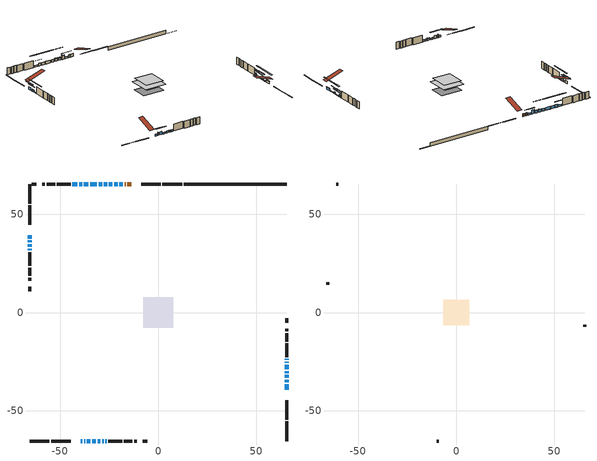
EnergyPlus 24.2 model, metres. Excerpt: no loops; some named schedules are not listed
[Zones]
conditioned space
 floor outside (Floor1 construction): -3.99,-3.99 -3.99,3.99 3.99,3.99 3.99,-3.99 z1.48
 floor adiabatic (AdiabaticFloorConstruction): -7.7,-7.7 -7.7,7.7 7.7,7.7 7.7,-7.7 z3.92
 floor foundation (Slab1 construction): -7.7,-5.41 -7.7,5.41 7.7,5.41 7.7,-5.41 z-0.96
 wall outside (RimJoist1 construction): 12.17,65.53 2.15,65.53 / -65.53,-65.53 -55.51,-65.53 / -65.53,65.53 -65.53,55.51 / 65.53,-65.53 65.53,-55.51 z1.48:1.78
 wall outside (RimJoist2 construction): 1.22,65.53 -8.61,65.53 / -54.58,-65.53 -44.75,-65.53 / -65.53,54.58 -65.53,44.75 / 65.53,-54.58 65.53,-44.75 z1.48:1.78
 wall outside (AdiabaticWallConstruction 1): -13.84,65.53 -15.75,65.53 / -16.68,65.53 -17.17,65.53 z1.48:3.51
 wall outside (AdiabaticWallConstruction): -39.51,-65.53 -38.66,-65.53 / -28.59,-65.53 -27.92,-65.53 / -26.99,-65.53 -26.32,-65.53 z1.48:2.7; -18.1,65.53 -19.83,65.53 / -41.19,65.53 -43.78,65.53 z1.48:2.65; -20.75,65.53 -22.43,65.53 z1.48:4.02; -23.36,65.53 -25.14,65.53 z1.48:3.11; -26.06,65.53 -27.74,65.53 / -65.53,39.51 -65.53,37.73 / -28.67,65.53 -30.4,65.53 / -31.32,65.53 -34.78,65.53 / -35.7,65.53 -37.91,65.53 / -38.84,65.53 -40.26,65.53 z1.48:3.26; -37.74,-65.53 -37.3,-65.53 z1.48:3.79; -36.38,-65.53 -34.6,-65.53 z1.48:3.51; -65.53,36.8 -65.53,35.84 z1.48:2.45; 65.53,-39.51 65.53,-36.61 / -65.53,34.91 -65.53,33.46 / 65.53,-25.67 65.53,-25.11 / 65.53,-24.19 65.53,-23.63 z1.48:2.93; -33.67,-65.53 -31.89,-65.53 z1.48:2.19; -30.96,-65.53 -29.51,-65.53 z1.48:2.62; 65.53,-35.69 65.53,-34.24 / 65.53,-33.31 65.53,-31.86 z1.48:2.12; -65.53,32.53 -65.53,31.67 z1.48:1.94; 65.53,-30.93 65.53,-29.99 z1.48:2.95; 65.53,-29.06 65.53,-26.6 z1.48:1.71
 wall outside (Wall1 construction): -44.71,65.53 -51.67,65.53 / -25.39,-65.53 -18.43,-65.53 / -65.53,30.74 -65.53,23.78 / 65.53,-22.7 65.53,-15.74 z1.48:6.36
 wall outside (Wall2 construction): -52.6,65.53 -56.83,65.53 / -17.5,-65.53 -13.27,-65.53 / -65.53,22.85 -65.53,18.61 / 65.53,-14.81 65.53,-10.57 z1.48:6.36
 wall outside (Wall3 construction): -57.76,65.53 -59.14,65.53 / -12.34,-65.53 -10.96,-65.53 / -65.53,17.68 -65.53,16.31 / 65.53,-9.64 65.53,-8.27 z1.48:6.36
 wall outside (Wall5 construction): -62.19,65.53 -64.6,65.53 / -7.91,-65.53 -5.5,-65.53 / -65.53,13.25 -65.53,10.85 / 65.53,-5.21 65.53,-2.81 z1.48:6.36
 wall foundation (FoundationWall1 construction): 13.1,65.53,-0.96 13.1,65.53,1.48 57.46,65.53,1.48 57.46,65.53,-0.86 65.53,65.53,-0.86 65.53,65.53,-0.96
 window (WindowConstruction 17): -39.51,-65.53 -38.67,-65.53 z1.48:2.7
 window (WindowConstruction 5): -18.1,65.53 -19.82,65.53 z1.48:2.65
 window (WindowConstruction 6): -20.75,65.53 -22.43,65.53 z1.48:4.02
 window (WindowConstruction 7): -23.36,65.53 -25.14,65.53 z1.48:3.1
 window (WindowConstruction 8): -26.06,65.53 -27.74,65.53 z1.48:3.26
 window (WindowConstruction 9): -37.74,-65.53 -37.3,-65.53 z1.48:3.79
 window (WindowConstruction 10): -36.37,-65.53 -34.6,-65.53 z1.48:3.51
 window (WindowConstruction 11): -65.53,39.51 -65.53,37.73 z1.48:3.26
 window (WindowConstruction 12): -65.53,36.8 -65.53,35.84 z1.48:2.45
 window (WindowConstruction 13): 65.53,-39.51 65.53,-36.61 z1.48:2.93
 window (WindowConstruction 14): -33.67,-65.53 -31.89,-65.53 z1.48:2.19
 window (WindowConstruction 15): -30.96,-65.53 -29.52,-65.53 z1.48:2.62
 window (WindowConstruction 16): -65.53,34.91 -65.53,33.46 z1.48:2.93
 window (WindowConstruction 26): -28.59,-65.53 -27.92,-65.53 z1.48:2.7
 window (WindowConstruction 19): 65.53,-35.69 65.53,-34.24 z1.48:2.11
 window (WindowConstruction 20): 65.53,-33.31 65.53,-31.86 z1.48:2.11
 window (WindowConstruction 18): -26.99,-65.53 -26.32,-65.53 z1.48:2.7
 window (WindowConstruction 21): -28.67,65.53 -30.4,65.53 z1.48:3.26
 window (WindowConstruction 22): -31.32,65.53 -34.77,65.53 z1.48:3.26
 window (WindowConstruction 23): -35.7,65.53 -37.91,65.53 z1.48:3.26
 window (WindowConstruction 24): -38.84,65.53 -40.26,65.53 z1.48:3.26
 window (WindowConstruction 25): -65.53,32.53 -65.53,31.67 z1.48:1.94
 window (WindowConstruction): 65.53,-30.93 65.53,-29.99 z1.48:2.95
 window (WindowConstruction 1): 65.53,-29.06 65.53,-26.6 z1.48:1.71
 window (WindowConstruction 2): 65.53,-25.67 65.53,-25.11 z1.48:2.93
 window (WindowConstruction 3): 65.53,-24.19 65.53,-23.63 z1.48:2.93
 window (WindowConstruction 4): -41.19,65.53 -43.78,65.53 z1.48:2.65
 door (Door): -13.84,65.53 -15.75,65.53 z1.48:3.51
 door (Door 1): -16.68,65.53 -17.17,65.53 z1.48:3.51
 ceiling adiabatic (AdiabaticFloorConstruction): 7.7,-7.7 7.7,7.7 -7.7,7.7 -7.7,-7.7 z3.92
attic - vented
 floor to conditioned space (Floor2 construction Reversed): -6.58,-6.58 -6.58,6.58 6.58,6.58 6.58,-6.58 z6.36
 wall outside (Wall4 construction): -60.07,65.53 -61.26,65.53 / -10.03,-65.53 -8.84,-65.53 / -65.53,15.38 -65.53,14.18 / 65.53,-7.34 65.53,-6.14 z1.48:6.36
 roof outside (Roof1 construction): -12.92,65.53,6.36 -12.92,52.71,10.63 -9.54,52.71,10.63 -9.54,65.53,6.36; -40.44,-65.53,6.36 -40.44,-52.71,10.63 -43.82,-52.71,10.63 -43.82,-65.53,6.36; -65.53,40.44,6.36 -52.71,40.44,10.63 -52.71,43.82,10.63 -65.53,43.82,6.36; 65.53,-40.44,6.36 52.71,-40.44,10.63 52.71,-43.82,10.63 65.53,-43.82,6.36
shading: -22.77,65.53 -15.16,65.53 -15.16,65.94 -22.77,65.94 z5.59; -22.63,65.53 -20.55,65.53 -20.55,65.94 -22.63,65.94 z4.22; -25.34,65.53 -23.16,65.53 -23.16,65.94 -25.34,65.94 z3.31; -27.94,65.53 -25.86,65.53 -25.86,65.94 -27.94,65.94 z3.46; -34.36,-65.53 -40.68,-65.53 -40.68,-65.94 -34.36,-65.94 z6.73; -31.66,-65.53 -39.32,-65.53 -39.32,-65.94 -31.66,-65.94 z6.45; -65.53,34.79 -65.53,42.45 -65.94,42.45 -65.94,34.79 z6.2; -65.53,32.9 -65.53,39.74 -65.94,39.74 -65.94,32.9 z5.39; 65.53,-36.41 65.53,-39.71 65.94,-39.71 65.94,-36.41 z3.13; -31.69,-65.53 -33.87,-65.53 -33.87,-65.94 -31.69,-65.94 z2.39; -29.31,-65.53 -31.16,-65.53 -31.16,-65.94 -29.31,-65.94 z2.82; -65.53,33.26 -65.53,35.11 -65.94,35.11 -65.94,33.26 z3.13; 65.53,-27.64 65.53,-42.28 65.94,-42.28 65.94,-27.64 z8.71; 65.53,-25.26 65.53,-39.91 65.94,-39.91 65.94,-25.26 z8.71; -36.99,65.53 -22.07,65.53 -22.07,65.94 -36.99,65.94 z9.86; -41.37,65.53 -24.73,65.53 -24.73,65.94 -41.37,65.94 z9.86; -44.51,65.53 -29.1,65.53 -29.1,65.94 -44.51,65.94 z9.86; -46.86,65.53 -32.24,65.53 -32.24,65.94 -46.86,65.94 z9.86; -65.53,25.07 -65.53,39.13 -65.94,39.13 -65.94,25.07 z8.54; 65.53,-27.05 65.53,-33.87 65.94,-33.87 65.94,-27.05 z5.89; 65.53,-23.66 65.53,-32 65.94,-32 65.94,-23.66 z4.65; 65.53,-22.17 65.53,-28.61 65.94,-28.61 65.94,-22.17 z5.87; 65.53,-23.43 65.53,-24.39 65.94,-24.39 65.94,-23.43 z3.13; -46.72,65.53 -38.25,65.53 -38.25,65.94 -46.72,65.94 z5.59
[Building]
Building 1: Terrain=Suburbs
[Site:Location]
Edmonton Intl AP_AB: Latitude {deg}=53.31; Longitude {deg}=-113.58; Time Zone {hr}=-7; Elevation {m}=723; Keep Site Location Information=Yes
[Site:GroundTemperature:Shallow]
-1.56185, -3.61833, -3.78302, -2.80711, 1.11059, 5.01004, 8.39065, 10.5322, 10.7141, 8.97234, 5.67794, 1.89811
[Site:WaterMainsTemperature]
Calculation Method=Schedule; Temperature Schedule=mains temperature schedule
[Material] Roughness=Rough; Thermal Absorptance=0.9
Name | Thickness {m} | Conductivity {W/m-K} | Density {kg/m3} | Specific Heat {J/kg-K} | Solar Absorptance | Visible Absorptance
asphalt or fiberglass shingles | 0.00635 | 0.162714 | 1121.4 | 1465.45 | 0.4 | 0.4
ceiling loosefill ins | 0.169333 | 0.0480833 | 16.02 | 1046.75 | 0.7 | 0.7
ceiling stud and cavity | 0.1397 | 0.0929007 | 65.682 | 1177.47 | 0.7 | 0.7
concrete 4.0 in. | 0.1016 | 1.803125 | 2242.8 | 837.4 | 0.7 | 0.7
concrete 8.0 in. | 0.2032 | 1.803125 | 2242.8 | 837.4 | 0.7 | 0.7
door material | 0.04445 | 0.053851 | 512.64 | 1214.23 | 0.7 | 0.7
floor covering | 0.0127 | 0.0433444 | 54.468 | 1339.84 | 0.6 | 0.6
floor rigid ins | 0.103632 | 0.029427 | 32.04 | 1214.23 | 0.7 | 0.7
floor rigid ins 1; wall rigid ins 1 | 0.512978 | 0.029427 | 32.04 | 1214.23 | 0.7 | 0.7
floor stud and cavity | 0.1397 | 0.291471 | 92.3553 | 1139.71 | 0.7 | 0.7
floor stud and cavity 1 | 0.1397 | 1.75129 | 37.0049 | 1207.88 | 0.7 | 0.7
furniture material conditioned space 1 | 0.1524 | 0.115458 | 640.8 | 1214.23 | 0.6 | 0.6
gypsum board | 0.0127 | 0.160291 | 801 | 837.4 | 0.6 | 0.6
osb sheathing 0.5 in. | 0.0127 | 0.115458 | 512.64 | 1214.23 | 0.7 | 0.7
osb sheathing 0.75 in. | 0.01905 | 0.115458 | 512.64 | 1214.23 | 0.7 | 0.7
osb sheathing 2.0 in. | 0.0508 | 0.115458 | 512.64 | 1214.23 | 0.7 | 0.7
rim joist rigid ins; wall rigid ins | 0.051816 | 0.029427 | 32.04 | 1214.23 | 0.7 | 0.7
rim joist stud and cavity | 0.0508 | 0.0451784 | 125.044 | 1163.47 | 0.6 | 0.6
rim joist stud and cavity 1 | 0.0508 | 0.0413573 | 125.044 | 1163.47 | 0.6 | 0.6
wall stud and cavity | 0.1397 | 0.199848 | 139.0536 | 1170.24 | 0.7 | 0.7
wall stud and cavity 1 | 0.1397 | 0.214432 | 139.0536 | 1170.24 | 0.7 | 0.7
wall stud and cavity 2 | 0.1397 | 0.273587 | 139.0536 | 1170.24 | 0.7 | 0.7
wall stud and cavity 3 | 0.0889 | 6.1454 | 50.32683 | 1063.81 | 0.6 | 0.6
wall stud and cavity 4 | 0.1397 | 0.327206 | 139.0536 | 1170.24 | 0.7 | 0.7
wall stud and cavity 5 | 0.0889 | 0.380278 | 52.3479 | 1209.89 | 0.7 | 0.7
wall stud and cavity 6 | 0.0889 | 0.391764 | 83.0341 | 1211.67 | 0.7 | 0.7
wood siding | 0.0254 | 0.102417 | 544.68 | 1172.36 | 0.4 | 0.4
wood siding 1 | 0.00254 | 0.102417 | 544.68 | 1172.36 | 0.4 | 0.4
wood siding 2; wood siding 3; wood siding 4 | 0.0254 | 0.102417 | 544.68 | 1172.36 | 0.7 | 0.7
[WindowMaterial:SimpleGlazingSystem]
Name | U-Factor {W/m2-K} | Solar Heat Gain Coefficient
WindowMaterial | 2.45233 | 0.62
WindowMaterial 1 | 2.73509 | 0.26
WindowMaterial 10 | 2.13833 | 0.61
WindowMaterial 11 | 2.33195 | 0.53
WindowMaterial 12 | 2.407472 | 0.64
WindowMaterial 13 | 2.48299 | 0.61
WindowMaterial 14 | 2.430184 | 0.63
WindowMaterial 15 | 2.19398 | 0.58
WindowMaterial 16 | 3.33639 | 0.51
WindowMaterial 17 | 3.31141 | 0.61
WindowMaterial 18 | 2.48867 | 0.27
WindowMaterial 19 | 2.455735 | 0.48
WindowMaterial 2 | 2.42678 | 0.49
WindowMaterial 20 | 2.2695 | 0.55
WindowMaterial 21 | 2.45119 | 0.62
WindowMaterial 22 | 2.11449 | 0.62
WindowMaterial 23 | 2.32457 | 0.53
WindowMaterial 24 | 2.654465 | 0.39
WindowMaterial 3 | 2.32287 | 0.53
WindowMaterial 4 | 2.48299 | 0.6
WindowMaterial 5 | 2.24735 | 0.57
WindowMaterial 6 | 2.38135 | 0.65
WindowMaterial 7 | 2.455735 | 0.62
WindowMaterial 8 | 2.5903 | 0.56
WindowMaterial 9 | 2.36545 | 0.65
[Construction]
AdiabaticFloorConstruction: floor stud and cavity 1, floor rigid ins 1, osb sheathing 0.75 in., floor covering
AdiabaticWallConstruction: wood siding 3, wall rigid ins 1, wall stud and cavity 5, gypsum board
AdiabaticWallConstruction 1: wood siding 4, wall rigid ins 1, wall stud and cavity 5, gypsum board
Door; Door 1: door material
Floor1 construction: floor stud and cavity, floor rigid ins, osb sheathing 0.75 in., floor covering
Floor2 construction Reversed: gypsum board, ceiling stud and cavity, ceiling loosefill ins
FoundationWall1 construction: concrete 8.0 in.
furniture construction conditioned space 1: furniture material conditioned space 1
PartitionWallConstruction: gypsum board, wall stud and cavity 6, gypsum board
RimJoist1 construction: wood siding 2, osb sheathing 2.0 in., rim joist stud and cavity
RimJoist2 construction: wood siding 2, rim joist rigid ins, osb sheathing 2.0 in., rim joist stud and cavity 1
Roof1 construction: asphalt or fiberglass shingles
Slab1 construction: concrete 4.0 in.
Wall1 construction: wood siding, wall rigid ins, osb sheathing 0.5 in., wall stud and cavity, gypsum board
Wall2 construction: wood siding, wall rigid ins, osb sheathing 0.5 in., wall stud and cavity 1, gypsum board
Wall3 construction: wood siding, wall rigid ins, osb sheathing 0.5 in., wall stud and cavity 2, gypsum board
Wall4 construction: wood siding 1, wall stud and cavity 3
Wall5 construction: wood siding, wall rigid ins, osb sheathing 0.5 in., wall stud and cavity 4, gypsum board
WindowConstruction: WindowMaterial
WindowConstruction 1: WindowMaterial 1
WindowConstruction 10: WindowMaterial 9
WindowConstruction 11: WindowMaterial 10
WindowConstruction 12: WindowMaterial 11
WindowConstruction 13: WindowMaterial 12
WindowConstruction 14: WindowMaterial 13
WindowConstruction 15: WindowMaterial 14
WindowConstruction 16: WindowMaterial 15
WindowConstruction 17: WindowMaterial 16
WindowConstruction 18; WindowConstruction 26: WindowMaterial 17
WindowConstruction 19: WindowMaterial 18
WindowConstruction 2; WindowConstruction 3: WindowMaterial 2
WindowConstruction 20: WindowMaterial 19
WindowConstruction 21: WindowMaterial 20
WindowConstruction 22: WindowMaterial 21
WindowConstruction 23: WindowMaterial 22
WindowConstruction 24: WindowMaterial 23
WindowConstruction 25: WindowMaterial 24
WindowConstruction 4: WindowMaterial 3
WindowConstruction 5: WindowMaterial 4
WindowConstruction 6: WindowMaterial 5
WindowConstruction 7: WindowMaterial 6
WindowConstruction 8: WindowMaterial 7
WindowConstruction 9: WindowMaterial 8
[Zone] Multiplier=1; Part of Total Floor Area=Yes
Name | Volume {m3}
attic - vented | 120.198
conditioned space | 1327.3
[Space]
Name | Zone | Volume {m3}
attic - vented 1 | attic - vented | 120.198
conditioned space 1 | conditioned space | 1327.3
[ZoneInfiltration:EffectiveLeakageArea]
infil attic - vented 1: Zone or Space=attic - vented 1; Schedule=Always On Discrete; Effective Air Leakage Area {cm2}=6026.44; Stack Coefficient=0.000636299; Wind Coefficient=1.70432e-05
[ZoneMixing]
whole house fan mix: Zone or Space=attic - vented; Schedule=Always On Continuous; Design Flow Rate Calculation Method=Flow/Zone; Design Flow Rate {m3/s}=0; Source Zone or Space=conditioned space
[SurfaceProperty:ExposedFoundationPerimeter]
Slab1: Exposed Perimeter Calculation Method=TotalExposedPerimeter; Total Exposed Perimeter {m}=52.425
[InternalMass] Zone or ZoneList=conditioned space; Space or SpaceList=conditioned space 1
Name | Construction | Surface Area {m2}
furniture mass conditioned space 1 | furniture construction conditioned space 1 | 186.908
partition wall mass | PartitionWallConstruction | 467.27
[Lights]
interior lighting: Zone or ZoneList or Space or SpaceList=conditioned space 1; Schedule=interior lighting schedule; Design Level Calculation Method=LightingLevel; Lighting Level {W}=343.2; Return Air Fraction=0; Fraction Radiant=0.6; Fraction Visible=0.2; Fraction Replaceable=1
[People]
occupants: Zone or ZoneList or Space or SpaceList=conditioned space 1; Number of People Schedule=occupants schedule; Number of People Calculation Method=People; Number of People=3; Fraction Radiant=0.314171; Sensible Heat Fraction=0.56303; Activity Level Schedule=occupants activity schedule; Carbon Dioxide Generation Rate {m3/s-W}=0; Enable ASHRAE 55 Comfort Warnings=No; Mean Radiant Temperature Calculation Type=EnclosureAveraged
[ElectricEquipment] Zone or ZoneList or Space or SpaceList=conditioned space 1; Design Level Calculation Method=EquipmentLevel
Name | Schedule | Design Level {W} | Fraction Latent | Fraction Radiant | Fraction Lost
clothes dryer | clothes dryer schedule | 140.772 | 0.015 | 0.081 | 0.85
clothes washer | clothes washer schedule | 32.1985 | 0.03 | 0.162 | 0.7
cooking range | cooking range schedule | 215.147 | 0.08 | 0.432 | 0.2
dishwasher | dishwasher schedule | 66.8632 | 0.3 | 0.18 | 0.4
fridge | fridge schedule | 72.9452 | 0 | 0.6 | 0
mech vent bath fan 0 | mech vent bath fan 0 schedule | 50.2 | 0 | 0 | 1
mech vent bath fan 1 | mech vent bath fan 1 schedule | 50.2 | 0 | 0 | 1
mech vent house fan | mech vent house fan schedule | 0 | 0 | 0 | 1
mech vent house fan cfis | mech vent house fan cfis schedule | 0 | 0 | 0 | 0
mech vent range fan 0 | mech vent range fan 0 schedule | 57 | 0 | 0 | 1
misc plug loads | misc plug loads schedule | 494.7 | 0.045 | 0.513 | 0.1
whole house fan | Always On Discrete | 0 | 0 | 0 | 1
[OtherEquipment] Zone or ZoneList or Space or SpaceList=conditioned space 1; Design Level Calculation Method=EquipmentLevel
Name | Fuel Type | Schedule | Design Level {W} | Fraction Latent | Fraction Radiant | Fraction Lost
clothes dryer 1 | Electricity | clothes dryer schedule | 0 | 0.015 | 0.081 | 0.85
cooking range 1 | Electricity | cooking range schedule | 0 | 0.08 | 0.432 | 0.2
general water use latent | None | general water use schedule | 62.594 | 1 | 0 | 0
general water use sensible | None | general water use schedule | -61.6891 | 0 | 0.6 | 0
mech vent house fan latent load | None | Always On Discrete | 0 | 1 | 0 | 0
mech vent house fan sensible load | None | Always On Discrete | 0 | 0 | 0 | 0
water heater energy adjustment1 | NaturalGas | Always On Discrete | 0.01 | 0 | 0 | 1
[ZoneInfiltration:DesignFlowRate] Zone or ZoneList or Space or SpaceList=conditioned space 1; Schedule=Always On Discrete; Design Flow Rate Calculation Method=Flow/Zone; Design Flow Rate {m3/s}=0
infil flow; natural vent flow; whole house fan flow
[Foundation:Kiva]
Foundation Kiva 1: Initial Indoor Air Temperature {C}=18; Wall Height Above Grade {m}=1.47999; Wall Depth Below Slab {m}=0.2032
[Foundation:Kiva:Settings]
Soil Conductivity {W/m-K}=0.849921; Soil Density {kg/m3}=1842.3; Soil Specific Heat {J/kg-K}=418.7; Ground Solar Absorptivity=0.9; Ground Thermal Absorptivity=0.9; Ground Surface Roughness {m}=0.03; Far-Field Width {m}=40; Deep-Ground Boundary Condition=ZeroFlux; Deep-Ground Depth {m}=40; Minimum Cell Dimension {m}=0.2; Maximum Cell Growth Coefficient=3; Simulation Timestep=Timestep
[Exterior:Lights]
exterior lighting: Schedule=exterior lighting schedule; Design Level {W}=75.6
[Schedule:Constant]
Name | Hourly Value
Always On Continuous; mech vent house fan schedule; mech vent house fan cfis schedule; Always On Discrete | 1
occupants activity schedule | 117.228
fridge schedule | 0
[Schedule:Week:Daily]
interior lighting schedule Week Rule - Jan1-Jan27: interior lighting schedule day, interior lighting schedule day, interior lighting schedule day, interior lighting schedule day, interior lighting schedule day, interior lighting schedule day, interior lighting schedule day, interior lighting schedule default day, interior lighting schedule default day, interior lighting schedule default day, interior lighting schedule default day, interior lighting schedule default day
interior lighting schedule Week Rule - Jan28-Feb3: interior lighting schedule day, interior lighting schedule day, interior lighting schedule day, interior lighting schedule day, interior lighting schedule day 1, interior lighting schedule day 1, interior lighting schedule day 1, interior lighting schedule default day, interior lighting schedule default day, interior lighting schedule default day, interior lighting schedule default day, interior lighting schedule default day
interior lighting schedule Week Rule - Feb4-Feb24: interior lighting schedule day 1, interior lighting schedule day 1, interior lighting schedule day 1, interior lighting schedule day 1, interior lighting schedule day 1, interior lighting schedule day 1, interior lighting schedule day 1, interior lighting schedule default day, interior lighting schedule default day, interior lighting schedule default day, interior lighting schedule default day, interior lighting schedule default day
interior lighting schedule Week Rule - Feb25-Mar3: interior lighting schedule day 1, interior lighting schedule day 1, interior lighting schedule day 1, interior lighting schedule day 1, interior lighting schedule day 2, interior lighting schedule day 2, interior lighting schedule day 2, interior lighting schedule default day, interior lighting schedule default day, interior lighting schedule default day, interior lighting schedule default day, interior lighting schedule default day
interior lighting schedule Week Rule - Mar4-Mar31: interior lighting schedule day 2, interior lighting schedule day 2, interior lighting schedule day 2, interior lighting schedule day 2, interior lighting schedule day 2, interior lighting schedule day 2, interior lighting schedule day 2, interior lighting schedule default day, interior lighting schedule default day, interior lighting schedule default day, interior lighting schedule default day, interior lighting schedule default day
interior lighting schedule Week Rule - Apr1-Apr28: interior lighting schedule day 3, interior lighting schedule day 3, interior lighting schedule day 3, interior lighting schedule day 3, interior lighting schedule day 3, interior lighting schedule day 3, interior lighting schedule day 3, interior lighting schedule default day, interior lighting schedule default day, interior lighting schedule default day, interior lighting schedule default day, interior lighting schedule default day
interior lighting schedule Week Rule - Apr29-May5: interior lighting schedule day 3, interior lighting schedule day 3, interior lighting schedule day 4, interior lighting schedule day 4, interior lighting schedule day 4, interior lighting schedule day 4, interior lighting schedule day 4, interior lighting schedule default day, interior lighting schedule default day, interior lighting schedule default day, interior lighting schedule default day, interior lighting schedule default day
interior lighting schedule Week Rule - May6-May26: interior lighting schedule day 4, interior lighting schedule day 4, interior lighting schedule day 4, interior lighting schedule day 4, interior lighting schedule day 4, interior lighting schedule day 4, interior lighting schedule day 4, interior lighting schedule default day, interior lighting schedule default day, interior lighting schedule default day, interior lighting schedule default day, interior lighting schedule default day
interior lighting schedule Week Rule - May27-Jun2: interior lighting schedule day 4, interior lighting schedule day 4, interior lighting schedule day 4, interior lighting schedule day 4, interior lighting schedule day 4, interior lighting schedule day 5, interior lighting schedule day 5, interior lighting schedule default day, interior lighting schedule default day, interior lighting schedule default day, interior lighting schedule default day, interior lighting schedule default day
interior lighting schedule Week Rule - Jun3-Jun30: interior lighting schedule day 5, interior lighting schedule day 5, interior lighting schedule day 5, interior lighting schedule day 5, interior lighting schedule day 5, interior lighting schedule day 5, interior lighting schedule day 5, interior lighting schedule default day, interior lighting schedule default day, interior lighting schedule default day, interior lighting schedule default day, interior lighting schedule default day
interior lighting schedule Week Rule - Jul1-Jul28: interior lighting schedule day 6, interior lighting schedule day 6, interior lighting schedule day 6, interior lighting schedule day 6, interior lighting schedule day 6, interior lighting schedule day 6, interior lighting schedule day 6, interior lighting schedule default day, interior lighting schedule default day, interior lighting schedule default day, interior lighting schedule default day, interior lighting schedule default day
interior lighting schedule Week Rule - Jul29-Aug4: interior lighting schedule day 6, interior lighting schedule day 6, interior lighting schedule day 6, interior lighting schedule day 7, interior lighting schedule day 7, interior lighting schedule day 7, interior lighting schedule day 7, interior lighting schedule default day, interior lighting schedule default day, interior lighting schedule default day, interior lighting schedule default day, interior lighting schedule default day
interior lighting schedule Week Rule - Aug5-Aug25: interior lighting schedule day 7, interior lighting schedule day 7, interior lighting schedule day 7, interior lighting schedule day 7, interior lighting schedule day 7, interior lighting schedule day 7, interior lighting schedule day 7, interior lighting schedule default day, interior lighting schedule default day, interior lighting schedule default day, interior lighting schedule default day, interior lighting schedule default day
interior lighting schedule Week Rule - Aug26-Sep1: interior lighting schedule day 7, interior lighting schedule day 7, interior lighting schedule day 7, interior lighting schedule day 7, interior lighting schedule day 7, interior lighting schedule day 7, interior lighting schedule day 8, interior lighting schedule default day, interior lighting schedule default day, interior lighting schedule default day, interior lighting schedule default day, interior lighting schedule default day
interior lighting schedule Week Rule - Sep2-Sep29: interior lighting schedule day 8, interior lighting schedule day 8, interior lighting schedule day 8, interior lighting schedule day 8, interior lighting schedule day 8, interior lighting schedule day 8, interior lighting schedule day 8, interior lighting schedule default day, interior lighting schedule default day, interior lighting schedule default day, interior lighting schedule default day, interior lighting schedule default day
interior lighting schedule Week Rule - Sep30-Oct6: interior lighting schedule day 8, interior lighting schedule day 9, interior lighting schedule day 9, interior lighting schedule day 9, interior lighting schedule day 9, interior lighting schedule day 9, interior lighting schedule day 9, interior lighting schedule default day, interior lighting schedule default day, interior lighting schedule default day, interior lighting schedule default day, interior lighting schedule default day
interior lighting schedule Week Rule - Oct7-Oct27: interior lighting schedule day 9, interior lighting schedule day 9, interior lighting schedule day 9, interior lighting schedule day 9, interior lighting schedule day 9, interior lighting schedule day 9, interior lighting schedule day 9, interior lighting schedule default day, interior lighting schedule default day, interior lighting schedule default day, interior lighting schedule default day, interior lighting schedule default day
interior lighting schedule Week Rule - Oct28-Nov3: interior lighting schedule day 9, interior lighting schedule day 9, interior lighting schedule day 9, interior lighting schedule day 9, interior lighting schedule day 10, interior lighting schedule day 10, interior lighting schedule day 10, interior lighting schedule default day, interior lighting schedule default day, interior lighting schedule default day, interior lighting schedule default day, interior lighting schedule default day
interior lighting schedule Week Rule - Nov4-Nov24: interior lighting schedule day 10, interior lighting schedule day 10, interior lighting schedule day 10, interior lighting schedule day 10, interior lighting schedule day 10, interior lighting schedule day 10, interior lighting schedule day 10, interior lighting schedule default day, interior lighting schedule default day, interior lighting schedule default day, interior lighting schedule default day, interior lighting schedule default day
interior lighting schedule Week Rule - Nov25-Dec1: interior lighting schedule day 10, interior lighting schedule day 10, interior lighting schedule day 10, interior lighting schedule day 10, interior lighting schedule day 10, interior lighting schedule day 10, interior lighting schedule day 11, interior lighting schedule default day, interior lighting schedule default day, interior lighting schedule default day, interior lighting schedule default day, interior lighting schedule default day
interior lighting schedule Week Rule - Dec2-Dec31: interior lighting schedule day 11, interior lighting schedule day 11, interior lighting schedule day 11, interior lighting schedule day 11, interior lighting schedule day 11, interior lighting schedule day 11, interior lighting schedule day 11, interior lighting schedule default day, interior lighting schedule default day, interior lighting schedule default day, interior lighting schedule default day, interior lighting schedule default day
occupants schedule Week Rule - Jan1-Dec31: occupants schedule day, occupants schedule day, occupants schedule day, occupants schedule day, occupants schedule day, occupants schedule day, occupants schedule day, occupants schedule default day, occupants schedule default day, occupants schedule default day, occupants schedule default day, occupants schedule default day
clothes dryer schedule Week Rule - Jan1-Dec31: clothes dryer schedule day, clothes dryer schedule day, clothes dryer schedule day, clothes dryer schedule day, clothes dryer schedule day, clothes dryer schedule day, clothes dryer schedule day, clothes dryer schedule default day, clothes dryer schedule default day, clothes dryer schedule default day, clothes dryer schedule default day, clothes dryer schedule default day
clothes washer schedule Week Rule - Jan1-Dec31: clothes washer schedule day, clothes washer schedule day, clothes washer schedule day, clothes washer schedule day, clothes washer schedule day, clothes washer schedule day, clothes washer schedule day, clothes washer schedule default day, clothes washer schedule default day, clothes washer schedule default day, clothes washer schedule default day, clothes washer schedule default day
cooking range schedule Week Rule - Jan1-Dec31: cooking range schedule day, cooking range schedule day, cooking range schedule day, cooking range schedule day, cooking range schedule day, cooking range schedule day, cooking range schedule day, cooking range schedule default day, cooking range schedule default day, cooking range schedule default day, cooking range schedule default day, cooking range schedule default day
dishwasher schedule Week Rule - Jan1-Dec31: dishwasher schedule day, dishwasher schedule day, dishwasher schedule day, dishwasher schedule day, dishwasher schedule day, dishwasher schedule day, dishwasher schedule day, dishwasher schedule default day, dishwasher schedule default day, dishwasher schedule default day, dishwasher schedule default day, dishwasher schedule default day
mech vent bath fan 0 schedule Week Rule - Jan1-Dec31: mech vent bath fan 0 schedule day, mech vent bath fan 0 schedule day, mech vent bath fan 0 schedule day, mech vent bath fan 0 schedule day, mech vent bath fan 0 schedule day, mech vent bath fan 0 schedule day, mech vent bath fan 0 schedule day, mech vent bath fan 0 schedule default day, mech vent bath fan 0 schedule default day, mech vent bath fan 0 schedule default day, mech vent bath fan 0 schedule default day, mech vent bath fan 0 schedule default day
mech vent bath fan 1 schedule Week Rule - Jan1-Dec31: mech vent bath fan 1 schedule day, mech vent bath fan 1 schedule day, mech vent bath fan 1 schedule day, mech vent bath fan 1 schedule day, mech vent bath fan 1 schedule day, mech vent bath fan 1 schedule day, mech vent bath fan 1 schedule day, mech vent bath fan 1 schedule default day, mech vent bath fan 1 schedule default day, mech vent bath fan 1 schedule default day, mech vent bath fan 1 schedule default day, mech vent bath fan 1 schedule default day
mech vent range fan 0 schedule Week Rule - Jan1-Dec31: mech vent range fan 0 schedule day, mech vent range fan 0 schedule day, mech vent range fan 0 schedule day, mech vent range fan 0 schedule day, mech vent range fan 0 schedule day, mech vent range fan 0 schedule day, mech vent range fan 0 schedule day, mech vent range fan 0 schedule default day, mech vent range fan 0 schedule default day, mech vent range fan 0 schedule default day, mech vent range fan 0 schedule default day, mech vent range fan 0 schedule default day
misc plug loads schedule Week Rule - Jan1-Dec31: misc plug loads schedule day, misc plug loads schedule day, misc plug loads schedule day, misc plug loads schedule day, misc plug loads schedule day, misc plug loads schedule day, misc plug loads schedule day, misc plug loads schedule default day, misc plug loads schedule default day, misc plug loads schedule default day, misc plug loads schedule default day, misc plug loads schedule default day
general water use schedule Week Rule - Jan1-Dec31: general water use schedule day, general water use schedule day, general water use schedule day, general water use schedule day, general water use schedule day, general water use schedule day, general water use schedule day, general water use schedule default day, general water use schedule default day, general water use schedule default day, general water use schedule default day, general water use schedule default day
exterior lighting schedule Week Rule - Jan1-Jan27: exterior lighting schedule day, exterior lighting schedule day, exterior lighting schedule day, exterior lighting schedule day, exterior lighting schedule day, exterior lighting schedule day, exterior lighting schedule day, exterior lighting schedule default day, exterior lighting schedule default day, exterior lighting schedule default day, exterior lighting schedule default day, exterior lighting schedule default day
exterior lighting schedule Week Rule - Jan28-Feb3: exterior lighting schedule day, exterior lighting schedule day, exterior lighting schedule day, exterior lighting schedule day, exterior lighting schedule day 1, exterior lighting schedule day 1, exterior lighting schedule day 1, exterior lighting schedule default day, exterior lighting schedule default day, exterior lighting schedule default day, exterior lighting schedule default day, exterior lighting schedule default day
[Schedule:Year]
interior lighting schedule: interior lighting schedule Week Rule - Jan1-Jan27, 1, 1, 1, 27, interior lighting schedule Week Rule - Jan28-Feb3, 1, 28, 2, 3, interior lighting schedule Week Rule - Feb4-Feb24, 2, 4, 2, 24, interior lighting schedule Week Rule - Feb25-Mar3, 2, 25, 3, 3, interior lighting schedule Week Rule - Mar4-Mar31, 3, 4, 3, 31, interior lighting schedule Week Rule - Apr1-Apr28, 4, 1, 4, 28, interior lighting schedule Week Rule - Apr29-May5, 4, 29, 5, 5, interior lighting schedule Week Rule - May6-May26, 5, 6, 5, 26, interior lighting schedule Week Rule - May27-Jun2, 5, 27, 6, 2, interior lighting schedule Week Rule - Jun3-Jun30, 6, 3, 6, 30, interior lighting schedule Week Rule - Jul1-Jul28, 7, 1, 7, 28, interior lighting schedule Week Rule - Jul29-Aug4, 7, 29, 8, 4, interior lighting schedule Week Rule - Aug5-Aug25, 8, 5, 8, 25, interior lighting schedule Week Rule - Aug26-Sep1, 8, 26, 9, 1, interior lighting schedule Week Rule - Sep2-Sep29, 9, 2, 9, 29, interior lighting schedule Week Rule - Sep30-Oct6, 9, 30, 10, 6, interior lighting schedule Week Rule - Oct7-Oct27, 10, 7, 10, 27, interior lighting schedule Week Rule - Oct28-Nov3, 10, 28, 11, 3, interior lighting schedule Week Rule - Nov4-Nov24, 11, 4, 11, 24, interior lighting schedule Week Rule - Nov25-Dec1, 11, 25, 12, 1, interior lighting schedule Week Rule - Dec2-Dec31, 12, 2, 12, 31
occupants schedule: occupants schedule Week Rule - Jan1-Dec31, 1, 1, 12, 31
clothes dryer schedule: clothes dryer schedule Week Rule - Jan1-Dec31, 1, 1, 12, 31
clothes washer schedule: clothes washer schedule Week Rule - Jan1-Dec31, 1, 1, 12, 31
cooking range schedule: cooking range schedule Week Rule - Jan1-Dec31, 1, 1, 12, 31
dishwasher schedule: dishwasher schedule Week Rule - Jan1-Dec31, 1, 1, 12, 31
mech vent bath fan 0 schedule: mech vent bath fan 0 schedule Week Rule - Jan1-Dec31, 1, 1, 12, 31
mech vent bath fan 1 schedule: mech vent bath fan 1 schedule Week Rule - Jan1-Dec31, 1, 1, 12, 31
mech vent range fan 0 schedule: mech vent range fan 0 schedule Week Rule - Jan1-Dec31, 1, 1, 12, 31
misc plug loads schedule: misc plug loads schedule Week Rule - Jan1-Dec31, 1, 1, 12, 31
general water use schedule: general water use schedule Week Rule - Jan1-Dec31, 1, 1, 12, 31
exterior lighting schedule: exterior lighting schedule Week Rule - Jan1-Jan27, 1, 1, 1, 27, exterior lighting schedule Week Rule - Jan28-Feb3, 1, 28, 2, 3, exterior lighting schedule Week Rule - Feb4-Feb24, 2, 4, 2, 24, exterior lighting schedule Week Rule - Feb25-Mar3, 2, 25, 3, 3, exterior lighting schedule Week Rule - Mar4-Mar31, 3, 4, 3, 31, exterior lighting schedule Week Rule - Apr1-Apr28, 4, 1, 4, 28, exterior lighting schedule Week Rule - Apr29-May5, 4, 29, 5, 5, exterior lighting schedule Week Rule - May6-May26, 5, 6, 5, 26, exterior lighting schedule Week Rule - May27-Jun2, 5, 27, 6, 2, exterior lighting schedule Week Rule - Jun3-Jun30, 6, 3, 6, 30, exterior lighting schedule Week Rule - Jul1-Jul28, 7, 1, 7, 28, exterior lighting schedule Week Rule - Jul29-Aug4, 7, 29, 8, 4, exterior lighting schedule Week Rule - Aug5-Aug25, 8, 5, 8, 25, exterior lighting schedule Week Rule - Aug26-Sep1, 8, 26, 9, 1, exterior lighting schedule Week Rule - Sep2-Sep29, 9, 2, 9, 29, exterior lighting schedule Week Rule - Sep30-Oct6, 9, 30, 10, 6, exterior lighting schedule Week Rule - Oct7-Oct27, 10, 7, 10, 27, exterior lighting schedule Week Rule - Oct28-Nov3, 10, 28, 11, 3, exterior lighting schedule Week Rule - Nov4-Nov24, 11, 4, 11, 24, exterior lighting schedule Week Rule - Nov25-Dec1, 11, 25, 12, 1, exterior lighting schedule Week Rule - Dec2-Dec31, 12, 2, 12, 31
[Schedule:Compact]
mains temperature schedule: Through: 01/01, For: AllDays, Until: 24:00, 3.97167, Through: 01/02, For: AllDays, Until: 24:00, 3.90778, Through: 01/03, For: AllDays, Until: 24:00, 3.84556, Through: 01/04, For: AllDays, Until: 24:00, 3.78389, Through: 01/05, For: AllDays, Until: 24:00, 3.72278, Through: 01/06, For: AllDays, Until: 24:00, 3.66278, Through: 01/07, For: AllDays, Until: 24:00, 3.60389, Through: 01/08, For: AllDays, Until: 24:00, 3.54556, Through: 01/09, For: AllDays, Until: 24:00, 3.48833, Through: 01/10, For: AllDays, Until: 24:00, 3.43167, Through: 01/11, For: AllDays, Until: 24:00, 3.37611, Through: 01/12, For: AllDays, Until: 24:00, 3.32167, Through: 01/13, For: AllDays, Until: 24:00, 3.26833, Through: 01/14, For: AllDays, Until: 24:00, 3.21556, Through: 01/15, For: AllDays, Until: 24:00, 3.16444, Through: 01/16, For: AllDays, Until: 24:00, 3.11389, Through: 01/17, For: AllDays, Until: 24:00, 3.06444, Through: 01/18, For: AllDays, Until: 24:00, 3.01611, Through: 01/19, For: AllDays, Until: 24:00, 2.96889, Through: 01/20, For: AllDays, Until: 24:00, 2.92278, Through: 01/21, For: AllDays, Until: 24:00, 2.87722, Through: 01/22, For: AllDays, Until: 24:00, 2.83333, Through: 01/23, For: AllDays, Until: 24:00, 2.79056, Through: 01/24, For: AllDays, Until: 24:00, 2.74889, Through: 01/25, For: AllDays, Until: 24:00, 2.70833, Through: 01/26, For: AllDays, Until: 24:00, 2.66889, Through: 01/27, For: AllDays, Until: 24:00, 2.63056, Through: 01/28, For: AllDays, Until: 24:00, 2.59333, Through: 01/29, For: AllDays, Until: 24:00, 2.55778, Through: 01/30, For: AllDays, Until: 24:00, 2.52278, Through: 01/31, For: AllDays, Until: 24:00, 2.48944, Through: 02/01, For: AllDays, Until: 24:00, 2.45722, Through: 02/02, For: AllDays, Until: 24:00, 2.42611, Through: 02/03, For: AllDays, Until: 24:00, 2.39667, Through: 02/04, For: AllDays, Until: 24:00, 2.36833, Through: 02/05, For: AllDays, Until: 24:00, 2.34111, Through: 02/06, For: AllDays, Until: 24:00, 2.315, Through: 02/07, For: AllDays, Until: 24:00, 2.29056, Through: 02/08, For: AllDays, Until: 24:00, 2.26722, Through: 02/09, For: AllDays, Until: 24:00, 2.245, Through: 02/10, For: AllDays, Until: 24:00, 2.22444, Through: 02/11, For: AllDays, Until: 24:00, 2.20444, Through: 02/12, For: AllDays, Until: 24:00, 2.18667, Through: 02/13, For: AllDays, Until: 24:00, 2.17, Through: 02/14, For: AllDays, Until: 24:00, 2.15444, Through: 02/15, For: AllDays, Until: 24:00, 2.14, Through: 02/16, For: AllDays, Until: 24:00, 2.12722, Through: 02/17, For: AllDays, Until: 24:00, 2.11556, Through: 02/18, For: AllDays, Until: 24:00, 2.10556, Through: 02/19, For: AllDays, Until: 24:00, 2.09667, Through: 02/20, For: AllDays, Until: 24:00, 2.08889, Through: 02/21, For: AllDays, Until: 24:00, 2.08278, Through: 02/22, For: AllDays, Until: 24:00, 2.07833, Through: 02/23, For: AllDays, Until: 24:00, 2.07444, Through: 02/24, For: AllDays, Until: 24:00, 2.07278, Through: 02/25, For: AllDays, Until: 24:00, 2.07167, Through: 02/26, For: AllDays, Until: 24:00, 2.07222, Through: 02/27, For: AllDays, Until: 24:00, 2.07444, Through: 02/28, For: AllDays, Until: 24:00, 2.07778, Through: 03/01, For: AllDays, Until: 24:00, 2.08222, Through: 03/02, For: AllDays, Until: 24:00, 2.08833, Through: 03/03, For: AllDays, Until: 24:00, 2.09556, Through: 03/04, For: AllDays, Until: 24:00, 2.10444, Through: 03/05, For: AllDays, Until: 24:00, 2.11444, Through: 03/06, For: AllDays, Until: 24:00, 2.12556, Through: 03/07, For: AllDays, Until: 24:00, 2.13833, Through: 03/08, For: AllDays, Until: 24:00, 2.15278, Through: 03/09, For: AllDays, Until: 24:00, 2.16778, Through: 03/10, For: AllDays, Until: 24:00, 2.18444, Through: 03/11, For: AllDays, Until: 24:00, 2.20278, Through: 03/12, For: AllDays, Until: 24:00, 2.22167, Through: 03/13, For: AllDays, Until: 24:00, 2.24278, Through: 03/14, For: AllDays, Until: 24:00, 2.26444, Through: 03/15, For: AllDays, Until: 24:00, 2.28778, Through: 03/16, For: AllDays, Until: 24:00, 2.31222, Through: 03/17, For: AllDays, Until: 24:00, 2.33778, Through: 03/18, For: AllDays, Until: 24:00, 2.365, Through: 03/19, For: AllDays, Until: 24:00, 2.39333, Through: 03/20, For: AllDays, Until: 24:00, 2.42278, Through: 03/21, For: AllDays, Until: 24:00, 2.45389, Through: 03/22, For: AllDays, Until: 24:00, 2.48611, Through: 03/23, For: AllDays, Until: 24:00, 2.51889, Through: 03/24, For: AllDays, Until: 24:00, 2.55389, Through: 03/25, For: AllDays, Until: 24:00, 2.58944, Through: 03/26, For: AllDays, Until: 24:00, 2.62611, Through: 03/27, For: AllDays, Until: 24:00, 2.66444, Through: 03/28, For: AllDays, Until: 24:00, 2.70389, Through: 03/29, For: AllDays, Until: 24:00, 2.74389, Through: 03/30, For: AllDays, Until: 24:00, 2.78556, Through: 03/31, For: AllDays, Until: 24:00, 2.82833, Through: 04/01, For: AllDays, Until: 24:00, 2.87222, Through: 04/02, For: AllDays, Until: 24:00, 2.91722, Through: 04/03, For: AllDays, Until: 24:00, 2.96333, Through: 04/04, For: AllDays, Until: 24:00, 3.01056, Through: 04/05, For: AllDays, Until: 24:00, 3.05889, Through: 04/06, For: AllDays, Until: 24:00, 3.10833, Through: 04/07, For: AllDays, Until: 24:00, 3.15833, Through: 04/08, For: AllDays, Until: 24:00, 3.21, Through: 04/09, For: AllDays, Until: 24:00, 3.26222, Through: 04/10, For: AllDays, Until: 24:00, 3.31556, Through: 04/11, For: AllDays, Until: 24:00, 3.37, Through: 04/12, For: AllDays, Until: 24:00, 3.42556, Through: 04/13, For: AllDays, Until: 24:00, 3.48167, Through: 04/14, For: AllDays, Until: 24:00, 3.53889, Through: 04/15, For: AllDays, Until: 24:00, 3.59722, Through: 04/16, For: AllDays, Until: 24:00, 3.65611, Through: 04/17, For: AllDays, Until: 24:00, 3.71611, Through: 04/18, For: AllDays, Until: 24:00, 3.77667, Through: 04/19, For: AllDays, Until: 24:00, 3.83833, Through: 04/20, For: AllDays, Until: 24:00, 3.90111, Through: 04/21, For: AllDays, Until: 24:00, 3.96444, Through: 04/22, For: AllDays, Until: 24:00, 4.02833, Through: 04/23, For: AllDays, Until: 24:00, 4.09333, Through: 04/24, For: AllDays, Until: 24:00, 4.15889, Through: 04/25, For: AllDays, Until: 24:00, 4.225, Through: 04/26, For: AllDays, Until: 24:00, 4.29222, Through: 04/27, For: AllDays, Until: 24:00, 4.36, Through: 04/28, For: AllDays, Until: 24:00, 4.42833, Through: 04/29, For: AllDays, Until: 24:00, 4.49722, Through: 04/30, For: AllDays, Until: 24:00, 4.56667, Through: 05/01, For: AllDays, Until: 24:00, 4.63722, Through: 05/02, For: AllDays, Until: 24:00, 4.70833, Through: 05/03, For: AllDays, Until: 24:00, 4.77944, Through: 05/04, For: AllDays, Until: 24:00, 4.85167, Through: 05/05, For: AllDays, Until: 24:00, 4.92389, Through: 05/06, For: AllDays, Until: 24:00, 4.99722, Through: 05/07, For: AllDays, Until: 24:00, 5.07056, Through: 05/08, For: AllDays, Until: 24:00, 5.145, Through: 05/09, For: AllDays, Until: 24:00, 5.21944, Through: 05/10, For: AllDays, Until: 24:00, 5.29389, Through: 05/11, For: AllDays, Until: 24:00, 5.36944, Through: 05/12, For: AllDays, Until: 24:00, 5.445, Through: 05/13, For: AllDays, Until: 24:00, 5.52111, Through: 05/14, For: AllDays, Until: 24:00, 5.59722, Through: 05/15, For: AllDays, Until: 24:00, 5.67389, Through: 05/16, For: AllDays, Until: 24:00, 5.75056, Through: 05/17, For: AllDays, Until: 24:00, 5.82778, Through: 05/18, For: AllDays, Until: 24:00, 5.90556, Through: 05/19, For: AllDays, Until: 24:00, 5.98278, Through: 05/20, For: AllDays, Until: 24:00, 6.06056, Through: 05/21, For: AllDays, Until: 24:00, 6.13889, Through: 05/22, For: AllDays, Until: 24:00, 6.21667, Through: 05/23, For: AllDays, Until: 24:00, 6.295, Through: 05/24, For: AllDays, Until: 24:00, 6.37333, Through: 05/25, For: AllDays, Until: 24:00, 6.45222, Through: 05/26, For: AllDays, Until: 24:00, 6.53056, Through: 05/27, For: AllDays, Until: 24:00, 6.60889, Through: 05/28, For: AllDays, Until: 24:00, 6.68778, Through: 05/29, For: AllDays, Until: 24:00, 6.76611, Through: 05/30, For: AllDays, Until: 24:00, 6.84444, Through: 05/31, For: AllDays, Until: 24:00, 6.92278, Through: 06/01, For: AllDays, Until: 24:00, 7.00111, Through: 06/02, For: AllDays, Until: 24:00, 7.07944, Through: 06/03, For: AllDays, Until: 24:00, 7.15778, Through: 06/04, For: AllDays, Until: 24:00, 7.23556, Through: 06/05, For: AllDays, Until: 24:00, 7.31333, Through: 06/06, For: AllDays, Until: 24:00, 7.39056, Through: 06/07, For: AllDays, Until: 24:00, 7.46833, Through: 06/08, For: AllDays, Until: 24:00, 7.545, Through: 06/09, For: AllDays, Until: 24:00, 7.62222, Through: 06/10, For: AllDays, Until: 24:00, 7.69833, Through: 06/11, For: AllDays, Until: 24:00, 7.775, Through: 06/12, For: AllDays, Until: 24:00, 7.85056, Through: 06/13, For: AllDays, Until: 24:00, 7.92611, Through: 06/14, For: AllDays, Until: 24:00, 8.00111, Through: 06/15, For: AllDays, Until: 24:00, 8.07611, Through: 06/16, For: AllDays, Until: 24:00, 8.15056, Through: 06/17, For: AllDays, Until: 24:00, 8.22389, Through: 06/18, For: AllDays, Until: 24:00, 8.29778, Through: 06/19, For: AllDays, Until: 24:00, 8.37056, Through: 06/20, For: AllDays, Until: 24:00, 8.44278, Through: 06/21, For: AllDays, Until: 24:00, 8.51444, Through: 06/22, For: AllDays, Until: 24:00, 8.58611, Through: 06/23, For: AllDays, Until: 24:00, 8.65667, Through: 06/24, For: AllDays, Until: 24:00, 8.72667, Through: 06/25, For: AllDays, Until: 24:00, 8.79611, Through: 06/26, For: AllDays, Until: 24:00, 8.865, Through: 06/27, For: AllDays, Until: 24:00, 8.93333, Through: 06/28, For: AllDays, Until: 24:00, 9.00056, Through: 06/29, For: AllDays, Until: 24:00, 9.06778, Through: 06/30, For: AllDays, Until: 24:00, 9.13333, Through: 07/01, For: AllDays, Until: 24:00, 9.19889, Through: 07/02, For: AllDays, Until: 24:00, 9.26333, Through: 07/03, For: AllDays, Until: 24:00, 9.32722, Through: 07/04, For: AllDays, Until: 24:00, 9.39056, Through: 07/05, For: AllDays, Until: 24:00, 9.45278, Through: 07/06, For: AllDays, Until: 24:00, 9.51389, Through: 07/07, For: AllDays, Until: 24:00, 9.57444, Through: 07/08, For: AllDays, Until: 24:00, 9.63389, Through: 07/09, For: AllDays, Until: 24:00, 9.69278, Through: 07/10, For: AllDays, Until: 24:00, 9.75056, Through: 07/11, For: AllDays, Until: 24:00, 9.80778, Through: 07/12, For: AllDays, Until: 24:00, 9.86333, Through: 07/13, For: AllDays, Until: 24:00, 9.91833, Through: 07/14, For: AllDays, Until: 24:00, 9.97278, Through: 07/15, For: AllDays, Until: 24:00, 10.0256, Through: 07/16, For: AllDays, Until: 24:00, 10.0778, Through: 07/17, For: AllDays, Until: 24:00, 10.1289, Through: 07/18, For: AllDays, Until: 24:00, 10.1789, Through: 07/19, For: AllDays, Until: 24:00, 10.2278, Through: 07/20, For: AllDays, Until: 24:00, 10.2756, Through: 07/21, For: AllDays, Until: 24:00, 10.3222, Through: 07/22, For: AllDays, Until: 24:00, 10.3683, Through: 07/23, For: AllDays, Until: 24:00, 10.4128, Through: 07/24, For: AllDays, Until: 24:00, 10.4561, Through: 07/25, For: AllDays, Until: 24:00, 10.4989, Through: 07/26, For: AllDays, Until: 24:00, 10.54, Through: 07/27, For: AllDays, Until: 24:00, 10.58, Through: 07/28, For: AllDays, Until: 24:00, 10.6189, Through: 07/29, For: AllDays, Until: 24:00, 10.6567, Through: 07/30, For: AllDays, Until: 24:00, 10.6928, Through: 07/31, For: AllDays, Until: 24:00, 10.7283, Through: 08/01, For: AllDays, Until: 24:00, 10.7622, Through: 08/02, For: AllDays, Until: 24:00, 10.7956, Through: 08/03, For: AllDays, Until: 24:00, 10.8272, Through: 08/04, For: AllDays, Until: 24:00, 10.8572, Through: 08/05, For: AllDays, Until: 24:00, 10.8867, Through: 08/06, For: AllDays, Until: 24:00, 10.9144, Through: 08/07, For: AllDays, Until: 24:00, 10.9411, Through: 08/08, For: AllDays, Until: 24:00, 10.9667, Through: 08/09, For: AllDays, Until: 24:00, 10.9906, Through: 08/10, For: AllDays, Until: 24:00, 11.0133, Through: 08/11, For: AllDays, Until: 24:00, 11.035, Through: 08/12, For: AllDays, Until: 24:00, 11.055, Through: 08/13, For: AllDays, Until: 24:00, 11.0739, Through: 08/14, For: AllDays, Until: 24:00, 11.0917, Through: 08/15, For: AllDays, Until: 24:00, 11.1078, Through: 08/16, For: AllDays, Until: 24:00, 11.1228, Through: 08/17, For: AllDays, Until: 24:00, 11.1361, Through: 08/18, For: AllDays, Until: 24:00, 11.1483, Through: 08/19, For: AllDays, Until: 24:00, 11.1594, Through: 08/20, For: AllDays, Until: 24:00, 11.1689, Through: 08/21, For: AllDays, Until: 24:00, 11.1772, Through: 08/22, For: AllDays, Until: 24:00, 11.1844, Through: 08/23, For: AllDays, Until: 24:00, 11.19, Through: 08/24, For: AllDays, Until: 24:00, 11.1939, Through: 08/25, For: AllDays, Until: 24:00, 11.1967, Through: 08/26, For: AllDays, Until: 24:00, 11.1983, Through: 08/27, For: AllDays, Until: 24:00, 11.1983, Through: 08/28, For: AllDays, Until: 24:00, 11.1972, Through: 08/29, For: AllDays, Until: 24:00, 11.195, Through: 08/30, For: AllDays, Until: 24:00, 11.1911, Through: 08/31, For: AllDays, Until: 24:00, 11.1856, Through: 09/01, For: AllDays, Until: 24:00, 11.1789, Through: 09/02, For: AllDays, Until: 24:00, 11.1711, Through: 09/03, For: AllDays, Until: 24:00, 11.1617, Through: 09/04, For: AllDays, Until: 24:00, 11.1511, Through: 09/05, For: AllDays, Until: 24:00, 11.1394, Through: 09/06, For: AllDays, Until: 24:00, 11.1261, Through: 09/07, For: AllDays, Until: 24:00, 11.1111, Through: 09/08, For: AllDays, Until: 24:00, 11.0956, Through: 09/09, For: AllDays, Until: 24:00, 11.0778, Through: 09/10, For: AllDays, Until: 24:00, 11.0594, Through: 09/11, For: AllDays, Until: 24:00, 11.0394, Through: 09/12, For: AllDays, Until: 24:00, 11.0183, Through: 09/13, For: AllDays, Until: 24:00, 10.9961, Through: 09/14, For: AllDays, Until: 24:00, 10.9722, Through: 09/15, For: AllDays, Until: 24:00, 10.9472, Through: 09/16, For: AllDays, Until: 24:00, 10.9206, Through: 09/17, For: AllDays, Until: 24:00, 10.8928, Through: 09/18, For: AllDays, Until: 24:00, 10.8639, Through: 09/19, For: AllDays, Until: 24:00, 10.8339, Through: 09/20, For: AllDays, Until: 24:00, 10.8028, Through: 09/21, For: AllDays, Until: 24:00, 10.77, Through: 09/22, For: AllDays, Until: 24:00, 10.7361, Through: 09/23, For: AllDays, Until: 24:00, 10.7011, Through: 09/24, For: AllDays, Until: 24:00, 10.665, Through: 09/25, For: AllDays, Until: 24:00, 10.6272, Through: 09/26, For: AllDays, Until: 24:00, 10.5889, Through: 09/27, For: AllDays, Until: 24:00, 10.5489, Through: 09/28, For: AllDays, Until: 24:00, 10.5078, Through: 09/29, For: AllDays, Until: 24:00, 10.4661, Through: 09/30, For: AllDays, Until: 24:00, 10.4228, Through: 10/01, For: AllDays, Until: 24:00, 10.3783, Through: 10/02, For: AllDays, Until: 24:00, 10.3328, Through: 10/03, For: AllDays, Until: 24:00, 10.2861, Through: 10/04, For: AllDays, Until: 24:00, 10.2383, Through: 10/05, For: AllDays, Until: 24:00, 10.19, Through: 10/06, For: AllDays, Until: 24:00, 10.14, Through: 10/07, For: AllDays, Until: 24:00, 10.0894, Through: 10/08, For: AllDays, Until: 24:00, 10.0372, Through: 10/09, For: AllDays, Until: 24:00, 9.98444, Through: 10/10, For: AllDays, Until: 24:00, 9.93056, Through: 10/11, For: AllDays, Until: 24:00, 9.87611, Through: 10/12, For: AllDays, Until: 24:00, 9.82, Through: 10/13, For: AllDays, Until: 24:00, 9.76333, Through: 10/14, For: AllDays, Until: 24:00, 9.70611, Through: 10/15, For: AllDays, Until: 24:00, 9.64722, Through: 10/16, For: AllDays, Until: 24:00, 9.58778, Through: 10/17, For: AllDays, Until: 24:00, 9.52778, Through: 10/18, For: AllDays, Until: 24:00, 9.46667, Through: 10/19, For: AllDays, Until: 24:00, 9.40444, Through: 10/20, For: AllDays, Until: 24:00, 9.34167, Through: 10/21, For: AllDays, Until: 24:00, 9.27778, Through: 10/22, For: AllDays, Until: 24:00, 9.21333, Through: 10/23, For: AllDays, Until: 24:00, 9.14833, Through: 10/24, For: AllDays, Until: 24:00, 9.08222, Through: 10/25, For: AllDays, Until: 24:00, 9.01556, Through: 10/26, For: AllDays, Until: 24:00, 8.94833, Through: 10/27, For: AllDays, Until: 24:00, 8.88056, Through: 10/28, For: AllDays, Until: 24:00, 8.81167, Through: 10/29, For: AllDays, Until: 24:00, 8.74222, Through: 10/30, For: AllDays, Until: 24:00, 8.67222, Through: 10/31, For: AllDays, Until: 24:00, 8.60167, Through: 11/01, For: AllDays, Until: 24:00, 8.53056, Through: 11/02, For: AllDays, Until: 24:00, 8.45889, Through: 11/03, For: AllDays, Until: 24:00, 8.38667, Through: 11/04, For: AllDays, Until: 24:00, 8.31389, Through: 11/05, For: AllDays, Until: 24:00, 8.24056, Through: 11/06, For: AllDays, Until: 24:00, 8.16667, Through: 11/07, For: AllDays, Until: 24:00, 8.09278, Through: 11/08, For: AllDays, Until: 24:00, 8.01833, Through: 11/09, For: AllDays, Until: 24:00, 7.94278, Through: 11/10, For: AllDays, Until: 24:00, 7.86778, Through: 11/11, For: AllDays, Until: 24:00, 7.79167, Through: 11/12, For: AllDays, Until: 24:00, 7.71556, Through: 11/13, For: AllDays, Until: 24:00, 7.63944, Through: 11/14, For: AllDays, Until: 24:00, 7.56222, Through: 11/15, For: AllDays, Until: 24:00, 7.48556, Through: 11/16, For: AllDays, Until: 24:00, 7.40833, Through: 11/17, For: AllDays, Until: 24:00, 7.33056, Through: 11/18, For: AllDays, Until: 24:00, 7.25278, Through: 11/19, For: AllDays, Until: 24:00, 7.175, Through: 11/20, For: AllDays, Until: 24:00, 7.09722, Through: 11/21, For: AllDays, Until: 24:00, 7.01889, Through: 11/22, For: AllDays, Until: 24:00, 6.94056, Through: 11/23, For: AllDays, Until: 24:00, 6.86222, Through: 11/24, For: AllDays, Until: 24:00, 6.78389, Through: 11/25, For: AllDays, Until: 24:00, 6.705, Through: 11/26, For: AllDays, Until: 24:00, 6.62667, Through: 11/27, For: AllDays, Until: 24:00, 6.54833, Through: 11/28, For: AllDays, Until: 24:00, 6.46944, Through: 11/29, For: AllDays, Until: 24:00, 6.39111, Through: 11/30, For: AllDays, Until: 24:00, 6.31278, Through: 12/01, For: AllDays, Until: 24:00, 6.23444, Through: 12/02, For: AllDays, Until: 24:00, 6.15611, Through: 12/03, For: AllDays, Until: 24:00, 6.07833, Through: 12/04, For: AllDays, Until: 24:00, 6.00056, Through: 12/05, For: AllDays, Until: 24:00, 5.92278, Through: 12/06, For: AllDays, Until: 24:00, 5.84556, Through: 12/07, For: AllDays, Until: 24:00, 5.76833, Through: 12/08, For: AllDays, Until: 24:00, 5.69111, Through: 12/09, For: AllDays, Until: 24:00, 5.61444, Through: 12/10, For: AllDays, Until: 24:00, 5.53778, Through: 12/11, For: AllDays, Until: 24:00, 5.46222, Through: 12/12, For: AllDays, Until: 24:00, 5.38611, Through: 12/13, For: AllDays, Until: 24:00, 5.31111, Through: 12/14, For: AllDays, Until: 24:00, 5.23611, Through: 12/15, For: AllDays, Until: 24:00, 5.16167, Through: 12/16, For: AllDays, Until: 24:00, 5.08722, Through: 12/17, For: AllDays, Until: 24:00, 5.01389, Through: 12/18, For: AllDays, Until: 24:00, 4.94056, Through: 12/19, For: AllDays, Until: 24:00, 4.86778, Through: 12/20, For: AllDays, Until: 24:00, 4.79556, Through: 12/21, For: AllDays, Until: 24:00, 4.72389, Through: 12/22, For: AllDays, Until: 24:00, 4.65333, Through: 12/23, For: AllDays, Until: 24:00, 4.58278, Through: 12/24, For: AllDays, Until: 24:00, 4.51278, Through: 12/25, For: AllDays, Until: 24:00, 4.44389, Through: 12/26, For: AllDays, Until: 24:00, 4.375, Through: 12/27, For: AllDays, Until: 24:00, 4.30722, Through: 12/28, For: AllDays, Until: 24:00, 4.24, Through: 12/29, For: AllDays, Until: 24:00, 4.17333, Through: 12/30, For: AllDays, Until: 24:00, 4.10778, Through: 12/31, For: AllDays, Until: 24:00, 4.04278
